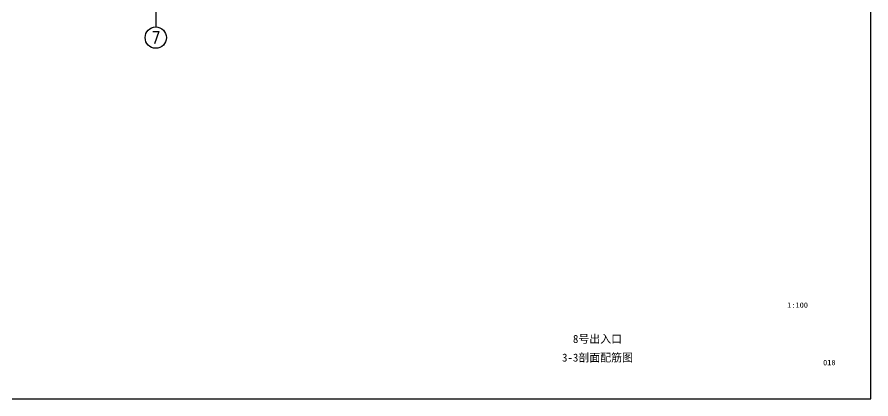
# Model space of a CAD drawing. Header units: millimetres. Extents: x -897614 to 191467, y -439928 to 101803.
# Drawn here: x 106840 to 138847, y -235606 to -221282 of the extents above; entities that cross this region are included whole.
import ezdxf
from ezdxf.enums import TextEntityAlignment as Align

# ---------------------------------------------------------------- set-up
doc = ezdxf.new("R2010")
doc.units = ezdxf.units.MM
doc.header["$LTSCALE"] = 1000
doc.layers.add('AXIS', color=3, linetype='Continuous')
doc.layers.add('图框', color=3, linetype='Continuous')
doc.layers.add('AXIS_TEXT', color=7, linetype='Continuous', lineweight=18)
doc.layers.add('DY', color=1, linetype='Continuous', plot=False)
doc.styles.add('_TCH_AXIS', font='COMPLEX', dxfattribs={"bigfont": 'GBCBIG'})
doc.styles.add('TK-HZ-HT', font='', dxfattribs={"width": 0.8})
doc.styles.add('TK-HZ-ST', font='', dxfattribs={"width": 0.8})
doc.styles.get('TK-HZ-HT').set_extended_font_data('SimSun')
doc.styles.get('TK-HZ-ST').set_extended_font_data('SimSun')

msp = doc.modelspace()

# ---------------------------------------------------------------- linework, layer by layer
at = {"layer": 'AXIS'}
msp.add_line((112040.21755, -217654.67959), (112040.21755, -221654.67959), dxfattribs=at)
msp.add_circle((112040.21755, -222054.67959), 400, dxfattribs=at)
at = {"layer": 'DY', "elevation": 0}
msp.add_lwpolyline([(64597.28979, -235605.55027), (138847.28979, -235605.55027), (138847.28979, -193605.55027), (64597.28979, -193605.55027)], close=True, dxfattribs=at)

# ---------------------------------------------------------------- texts
at = {"layer": 'AXIS_TEXT', "style": '_TCH_AXIS'}
msp.add_text('7', height=465.94816, dxfattribs=at).set_placement((111884.9015, -222287.65367), (112195.53361, -222287.65367), align=Align.FIT)
at = {"layer": '图框', "color": 7}
for s, height, style, p in [('1:100', 200, 'TK-HZ-ST', (136097.28979, -232085.55027, 0)), ('8号出入口', 300, 'TK-HZ-HT', (128597.28979, -233355.55027, 0)), ('3-3剖面配筋图', 300, 'TK-HZ-HT', (128597.28979, -234055.55027, 0))]:
    msp.add_text(s, height=height, dxfattribs=dict(at, style=style)).set_placement(p, align=Align.MIDDLE_CENTER)
at = {"layer": '图框', "color": 7, "style": 'TK-HZ-ST'}
msp.add_text('018 ', height=200, dxfattribs=at).set_placement((137053.64505, -234342.44027, 0))

doc.saveas('drawing.dxf')
